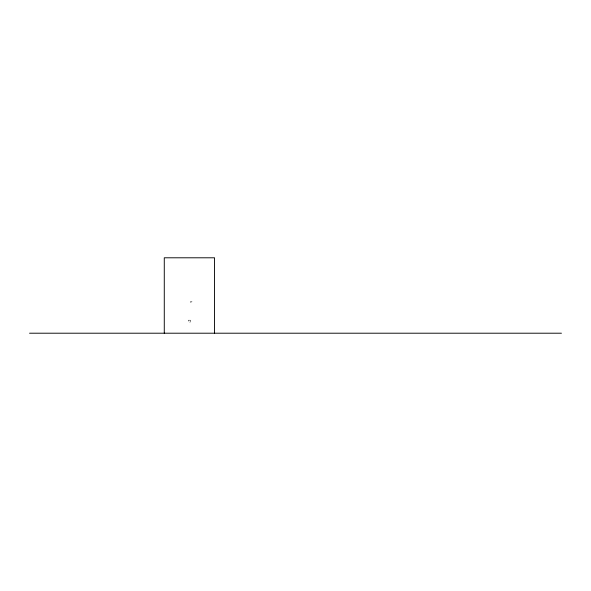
<?xml version="1.0" encoding="UTF-8"?>
<svg xmlns="http://www.w3.org/2000/svg" width="591" height="591" viewBox="0 0 591 591"><rect width="100%" height="100%" fill="white"/><g stroke="black" fill="none" stroke-linecap="round" stroke-linejoin="round"><path stroke-width="0.44" stroke-dasharray="2.96 2.22" d="M192.053 301.284L190.79 301.284L190.79 302.54L192.053 302.54L192.053 301.284M190.243 320.189L188.33 320.189L188.33 322.102L190.243 322.102L190.243 320.189"/><path stroke-width="0.89" d="M29.55 333.206L561.45 333.206M214.548 333.206L214.548 257.794L164.276 257.794L164.276 333.206"/></g></svg>
